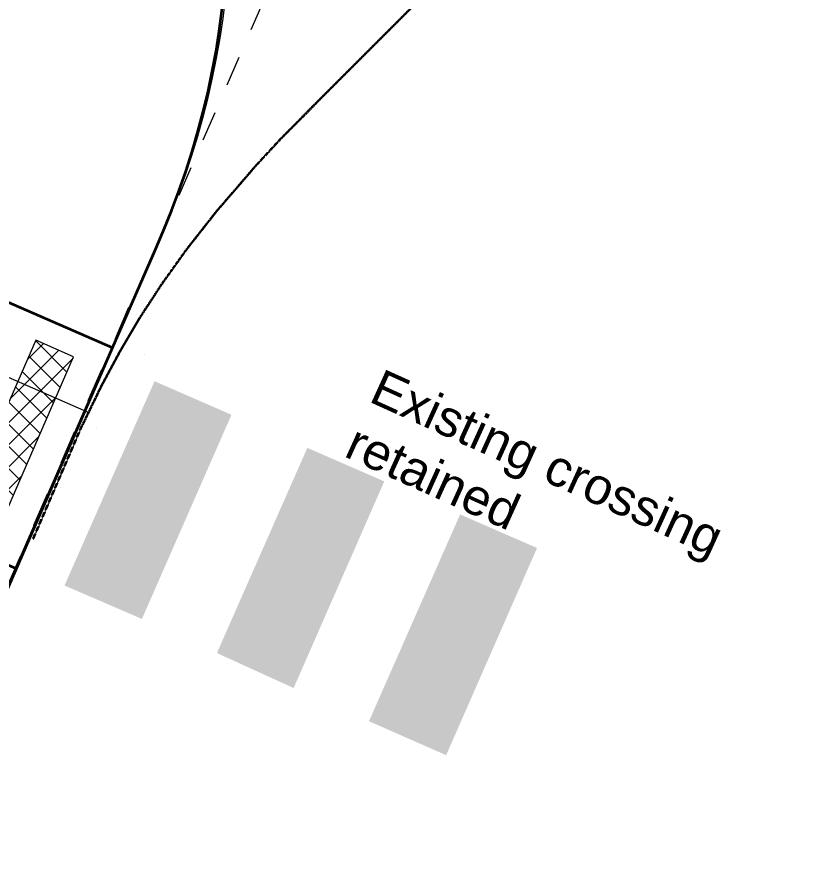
# Model space of a CAD drawing. Header units: millimetres. Extents: x -89663 to 74273, y -103666 to 18539.
# Drawn here: x 29124 to 35600, y -45380 to -38354 of the extents above; entities that cross this region are included whole.
import ezdxf

# ---------------------------------------------------------------- set-up
doc = ezdxf.new("R2010")
doc.units = ezdxf.units.MM
doc.header["$MEASUREMENT"] = 0
for name, pattern in [('2-0_5', [500, 250, -250]), ('Dashed', [564.444447, 282.222223, -282.222223]), ('HIDDEN2', [0.375, 0.25, -0.125])]:
    doc.linetypes.add(name, pattern=pattern)
for name, color, linetype in [('A-20-M_Hard_Landscape', 7, 'Continuous'), ('New_A-20-M_Hard_Landscape', 7, 'Continuous'), ('New_A-40-M_Soft_Landscaping_P2', 7, 'Continuous')]:
    doc.layers.add(name, color=color, linetype=linetype)
for name, color, linetype, lineweight in [('A-20-M_Hard_Landscape-Phase 1_Pen_No__7', 7, 'Continuous', 35), ('A-20-M_Hard_Landscape-Phase 2_Pen_No__1', 7, 'Continuous', 13), ('A-20-M_Hard_Landscape-Phase 2_Pen_No__143', 254, 'Continuous', 0), ('A-20-M_Hard_Landscape-Phase 2_Pen_No__98', 8, 'Continuous', 13), ('A-20-M_Hard_Landscape_Pen_No__1', 7, 'Continuous', 13), ('G-10-P_Topo_Road_Pen_No__193', 7, 'Continuous', 18), ('New_A-20-M_Hard_Landscape-Phase 2_Pen_No__143', 254, 'Continuous', 0), ('New_A-40-M_Soft_Landscaping_P2_Pen_No__150', 7, 'Continuous', 0), ('New_A-95-P_Drawing_Pen_No__2', 8, 'Continuous', 15)]:
    doc.layers.add(name, color=color, linetype=linetype, lineweight=lineweight)
doc.layers.add('A-20-M_Hard_Landscape-Phase 2_Pen_No__148', color=7, linetype='Continuous', lineweight=0, true_color=0x444444)
doc.layers.add('New_A-20-M_Hard_Landscape_Pen_No__53', color=7, linetype='Continuous', lineweight=35, true_color=0x444444)
doc.styles.add('GENERATED_STYLE_4', font='')
doc.styles.get('GENERATED_STYLE_4').set_extended_font_data('Swis721 BT')

# ---------------------------------------------------------------- blocks, each defined once
blk = doc.blocks.new('Mesh_1_1', base_point=(-63082, -84192.5))
at = {"layer": 'New_A-20-M_Hard_Landscape_Pen_No__53', "linetype": 'Continuous', "flags": 128}
blk.add_lwpolyline([(15466.4, -57539.3, 0.331044), (23620.8, -55546.6), (23811.1, -55111), (23703.8, -55064.4), (28700.1, -43606.3), (28807, -43652.9), (29917.9, -41105.3), (30271.9, -40293.5, 0.412979), (26840.2, -31201.4), (25826.6, -30759.4), (28072.6, -25608.6), (37903.1, -29895.1, 0.414214), (40535.8, -28861.3), (42534.9, -24276.6), (47042.9, -26246.9), (46243, -28077.1), (46241.3, -28076.4), (44273.3, -32589.6), (44242.8, -32659.6), (60284.1, -39654.4)], format="xyb", dxfattribs=at)
blk = doc.blocks.new('Mesh_17_1', base_point=(29118.5, -42938.6))
at = {"layer": 'New_A-20-M_Hard_Landscape_Pen_No__53', "linetype": 'Continuous', "flags": 128}
blk.add_lwpolyline([(29118.5, -42938.6), (29917.9, -41105.3), (22689.6, -37953.4), (21890.2, -39786.7)], close=True, dxfattribs=at)
blk = doc.blocks.new('Mesh_18_1', base_point=(22689.6, -37953.4))
at = {"layer": 'New_A-40-M_Soft_Landscaping_P2_Pen_No__150', "linetype": 'Continuous', "flags": 128}
blk.add_lwpolyline([(22689.6, -37953.4), (29917.9, -41105.3), (30271.9, -40293.5, 0.41532), (26926.6, -31239), (25826.6, -30759.4)], format="xyb", close=True, dxfattribs=at)
blk = doc.blocks.new('Mesh_28_1', base_point=(22689.6, -37953.4))
at = {"layer": 'New_A-40-M_Soft_Landscaping_P2_Pen_No__150', "linetype": 'Continuous', "flags": 128}
blk.add_lwpolyline([(22689.6, -37953.4), (29917.9, -41105.3), (30271.9, -40293.5, 0.41532), (26926.6, -31239), (25826.6, -30759.4)], format="xyb", close=True, dxfattribs=at)
blk = doc.blocks.new('Line_6_1', base_point=(22492.3, -38490.5))
at = {"layer": 'A-20-M_Hard_Landscape_Pen_No__1', "linetype": 'Continuous'}
for q in [(22821.4, -38361.3), (29720.6, -41642.4), (22621.6, -38819.6)]:
    blk.add_line((22492.3, -38490.5), q, dxfattribs=at)

msp = doc.modelspace()

# ---------------------------------------------------------------- hatches: boundary and pattern name
at = {"layer": 'A-20-M_Hard_Landscape-Phase 2_Pen_No__143', "linetype": 'Continuous'}
h = msp.add_hatch(dxfattribs=at)
h.set_pattern_fill('Concrete_Block_0001', color=256, style=0, pattern_type=2)
h.set_pattern_definition([(45, (0, 0), (-91.92388, 91.92388), []), (135, (0, 0), (91.92388, 91.92388), [])])
h.paths.add_polyline_path([(29595.6, -41179.2), (29280.4, -41041.8), (28631.7, -42529.5), (28946.9, -42667)])
at = {"layer": 'New_A-20-M_Hard_Landscape-Phase 2_Pen_No__143', "linetype": 'Continuous'}
for points in [[(29519.9, -43080.7), (30163.2, -43358.6), (30907.3, -41661.5), (30267.9, -41382.7), (30051.7, -41873.5)], [(30801, -43649), (31423.9, -43932.7), (32177, -42215.2), (31537.6, -41936.3), (30789, -43635.5)], [(32691.4, -44491.1), (33446.6, -42768.8), (32807.2, -42490), (32050.1, -44208.6)]]:
    msp.add_hatch(color=256, dxfattribs=at).paths.add_polyline_path(points)

# ---------------------------------------------------------------- linework, layer by layer
at = {"layer": 'A-20-M_Hard_Landscape-Phase 1_Pen_No__7', "linetype": 'HIDDEN2', "flags": 128}
msp.add_lwpolyline([(29258.2, -42696.8), (29652.5, -41782.5), (29828.7, -41420), (29988.4, -41122.9), (30150.5, -40849.3), (30331.5, -40571.6), (30535.3, -40286.9), (30788.1, -39965), (31116.6, -39584.1), (31336, -39347.1), (32582.3, -38097.9), (33872.9, -36925.1), (34905.9, -36083.3), (35688.8, -35518.7), (36273.8, -35150.9), (36566.6, -34989), (37169, -34704.8), (38032.4, -34392.5), (39889.1, -34001.7), (41844.2, -33844.8), (42377.1, -33832.5), (45447.8, -34251.3), (46375.1, -34539)], dxfattribs=at)
at = {"layer": 'A-20-M_Hard_Landscape-Phase 2_Pen_No__148', "linetype": '2-0_5'}
msp.add_line((30271.9, -40293.5), (35300.9, -28760.4), dxfattribs=at)
at = {"layer": 'A-20-M_Hard_Landscape-Phase 2_Pen_No__98', "linetype": 'Continuous', "flags": 128}
msp.add_lwpolyline([(29595.6, -41179.2), (29280.4, -41041.8), (28631.7, -42529.5), (28946.9, -42667)], close=True, dxfattribs=at)
at = {"layer": 'G-10-P_Topo_Road_Pen_No__193', "linetype": 'Continuous'}
for p, q in [((30150.5, -40849.3), (30150.5, -40849.3)), ((29988.4, -41122.9), (29988.5, -41122.9)), ((30187.6, -41157.6), (30187.6, -41157.6)), ((29828.7, -41420), (29828.7, -41420)), ((29652.5, -41782.5), (29652.6, -41782.5)), ((29782.1, -41766.1), (29782.2, -41766.1)), ((29484.4, -42267.8), (29484.4, -42267.8))]:
    msp.add_line(p, q, dxfattribs=at)
at = {"layer": 'New_A-95-P_Drawing_Pen_No__2', "linetype": 'Dashed'}
msp.add_line((30052.4, -40770.6), (28797.4, -43648.7), dxfattribs=at)

# ---------------------------------------------------------------- block references
at = {"layer": 'A-20-M_Hard_Landscape', "linetype": 'Continuous'}
msp.add_blockref('Line_6_1', (22492.3, -38490.5), dxfattribs=at)
at = {"layer": 'New_A-20-M_Hard_Landscape', "color": 49, "lineweight": 35, "true_color": 0x444444}
for name, p in [('Mesh_1_1', (-63082, -84192.5)), ('Mesh_17_1', (29118.5, -42938.6))]:
    msp.add_blockref(name, p, dxfattribs=at)
at = {"layer": 'New_A-40-M_Soft_Landscaping_P2'}
for name in ['Mesh_18_1', 'Mesh_28_1']:
    msp.add_blockref(name, (22689.6, -37953.4), dxfattribs=at)

# ---------------------------------------------------------------- texts
at = {"layer": 'A-20-M_Hard_Landscape-Phase 2_Pen_No__1', "linetype": 'Continuous', "insert": (31830, -42006.5), "char_height": 300, "width": 3617.2, "attachment_point": 7, "rotation": 335.60744, "style": 'GENERATED_STYLE_4'}
msp.add_mtext('\\A1;{\\fSwis721 BT|b0|i0|c0|p34;Existing crossing retained\\P\\fSwis721 BT|b0|i0|c0|p34;}', dxfattribs=at)

doc.saveas('drawing.dxf')
